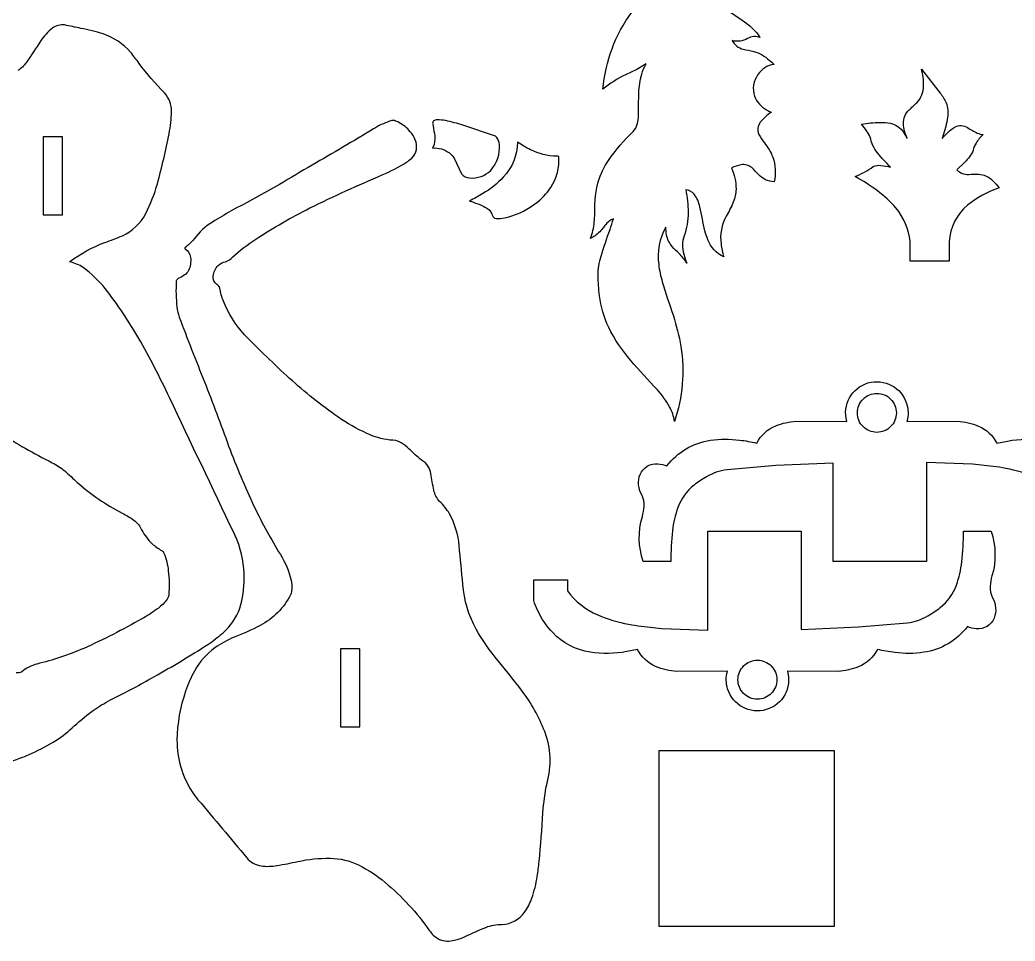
# Model space of a CAD drawing. Extents: x 18.1 to 81.3, y 11.9 to 64.7.
# Drawn here: x 42.56 to 55.32, y 12.71 to 24.52 of the extents above; entities that cross this region are included whole.
import ezdxf

# ---------------------------------------------------------------- set-up
doc = ezdxf.new("R2010")
doc.units = 0
doc.header["$MEASUREMENT"] = 0
doc.layers.get('0').update_dxf_attribs({"linetype": 'CONTINUOUS'})

msp = doc.modelspace()

# ---------------------------------------------------------------- linework, layer by layer
for points in [[(51.632, 24.643, -0.015351), (51.882, 24.472, -0.055443), (52.018, 24.341, -0.026995), (52.052, 24.292, 0.229102), (51.889, 24.28, -0.208807), (51.692, 24.255, 0.204628), (51.833, 24.143, -0.016988), (51.97, 24.116, -0.107431), (52.168, 24.004, -0.022475), (52.229, 23.949, 0.218712), (52.022, 23.818, 0.242792), (51.979, 23.541, 0.171211), (52.132, 23.368, 0.034263), (52.195, 23.336, 0.079498), (52.053, 23.207, 0.288426), (52.035, 23.052, 0.058521), (52.105, 22.945, -0.0702), (52.212, 22.761, -0.147236), (52.23, 22.443, -0.181166), (52.028, 22.537, 0.021509), (51.943, 22.626, 0.230598), (51.807, 22.662, 0.065123), (51.684, 22.622, -0.102302), (51.742, 22.352, -0.091665), (51.707, 22.184, -0.024357), (51.616, 22.003, 0.156722), (51.549, 21.647, 0.053485), (51.584, 21.483, -0.192414), (51.382, 21.701, -0.043722), (51.343, 21.818, -0.004509), (51.278, 22.125, 0.118447), (51.205, 22.284, 0.179303), (51.096, 22.343, -0.045794), (51.129, 22.051, -0.090782), (51.075, 21.751, 0.149509), (51.072, 21.517, 0.02609), (51.11, 21.401, 0.066918), (51.012, 21.526, -0.012755), (50.924, 21.614, -0.141985), (50.852, 21.765, -0.037855), (50.842, 21.864, 0.165969), (50.75, 21.383, 0.039609), (50.796, 21.164, 0.008308), (50.938, 20.727, -0.030814), (51.035, 20.335, -0.124766), (50.951, 19.373, 0.102562), (50.889, 19.561, 0.056957), (50.733, 19.777, -0.00545), (50.39, 20.157, -0.063267), (50.109, 20.579, -0.079245), (49.992, 20.985, -0.027955), (49.973, 21.243, -0.072759), (50.012, 21.491, -0.014972), (50.126, 21.833, 0.011768), (50.17, 21.97, 0.164845), (50.048, 21.865, -0.068298), (49.934, 21.751, -0.044943), (49.875, 21.718, 0.076702), (49.924, 21.928, 0.025079), (49.932, 22.144, -0.150388), (50.106, 22.717, -0.05506), (50.425, 23.09, 0.123663), (50.476, 23.184, 0.057019), (50.493, 23.299, -0.011127), (50.496, 23.583, -0.053994), (50.532, 23.823, -0.057119), (50.588, 23.956), (50.47, 23.885), (50.324, 23.817, 0.059006), (50.036, 23.63, -0.138745), (50.405, 24.617, 0.003131)], [(42.396, 15, 0.06409), (43.023, 15.285, 0.047462), (43.258, 15.47, -0.03057), (43.524, 15.686, -0.031108), (43.75, 15.818, 0.01828), (44.279, 16.101, 0.017587), (44.972, 16.516, 0.027584), (45.161, 16.66, 0.123049), (45.38, 16.978, 0.081136), (45.436, 17.362, 0.090106), (45.345, 17.853, 0.018928), (45.306, 17.941, -0.000508), (44.478, 19.681, 0.018697), (44.084, 20.438, 0.035354), (43.654, 21.076, 0.06546), (43.373, 21.345, 0.096465), (43.197, 21.419, -0.069768), (43.65, 21.667, 0.011863), (43.876, 21.753, 0.168714), (44.174, 22.038, 0.05114), (44.323, 22.419, 0.019508), (44.474, 23.061, 0.03904), (44.505, 23.345, 0.178461), (44.416, 23.584, -0.034466), (44.088, 23.962, 0.021976), (43.981, 24.104, 0.137779), (43.628, 24.339, 0.031604), (43.341, 24.41, 0.007114), (43.133, 24.455, 0.189702), (42.98, 24.415, 0.082574), (42.826, 24.247, -0.009721), (42.641, 23.971, -0.099403), (42.536, 23.871, -0.318601)], [(55.595, 18.651, 0.059209), (55.199, 18.771, 0.014857), (55.037, 18.797), (54.773, 18.824), (54.182, 18.845), (54.182, 17.58), (52.988, 17.58), (52.988, 18.839), (52.25, 18.807), (51.626, 18.754, 0.102498), (51.361, 18.662, 0.030753), (51.203, 18.558, 0.139466), (50.997, 18.27, 0.060508), (50.927, 17.974, 0.03116), (50.907, 17.58), (50.552, 17.58, -0.157017), (50.541, 18.153, 0.035516), (50.565, 18.284, 0.137176), (50.533, 18.433, -0.223614), (50.512, 18.694, -0.331307), (50.741, 18.829, -0.077138), (50.855, 18.803, -0.196321), (51.414, 19.131, -0.070369), (51.786, 19.134, -0.029269), (52.008, 19.095, -0.181597), (52.252, 19.318, -0.07802), (52.513, 19.376), (53.162, 19.374, -0.41005), (53.433, 19.866, -0.41005), (53.929, 19.601, -0.144558), (53.932, 19.374), (54.58, 19.376, -0.081978), (54.852, 19.314, -0.173701), (55.085, 19.095), (55.222, 19.122, -0.082916), (55.693, 19.13, -0.161544)], [(42.057, 19.496, 0.089508), (42.628, 19.029, 0.007521), (42.974, 18.844, -0.046189), (43.136, 18.739, -0.011503), (43.295, 18.592, 0.061887), (43.874, 18.197, -0.031072), (44.023, 18.108, -0.123828), (44.122, 17.983, 0.080541), (44.257, 17.804, 0.042401), (44.376, 17.72, -0.144644), (44.407, 17.685, -0.077141), (44.463, 17.457, -0.053762), (44.469, 17.15, -0.122103), (44.438, 17.079, -0.062569), (44.316, 16.965, -0.037214), (44.123, 16.842, -0.02424), (43.379, 16.464, -0.042548), (42.777, 16.264, 0.113695), (42.585, 16.163, -0.154666), (42.514, 16.152, 0.061744)]]:
    msp.add_lwpolyline(points, format="xyb")
for points in [[(54.472, 21.428), (53.972, 21.428), (53.972, 21.678, 0.155993), (53.79, 22.109, 0.059057), (53.555, 22.327, 0.034888), (53.267, 22.514, 0.064905), (53.5, 22.64, -0.160834), (53.6, 22.654, -0.027636), (53.722, 22.634, -0.027834), (53.556, 22.814, -0.052141), (53.493, 22.917, -0.010474), (53.46, 23.017, 0.056999), (53.416, 23.098, 0.025774), (53.351, 23.184, -0.033934), (53.584, 23.206, -0.043905), (53.72, 23.194, -0.197847), (53.891, 23.075, -0.035469), (53.934, 23, -0.078536), (53.888, 23.191, -0.213048), (53.96, 23.366, 0.006121), (54.059, 23.458, 0.193622), (54.146, 23.676, 0.070609), (54.119, 23.889), (54.36, 23.582, -0.051065), (54.434, 23.457, -0.140689), (54.454, 23.269, -0.030493), (54.43, 23.153), (54.386, 23.001, -0.078778), (54.544, 23.144, -0.283428), (54.71, 23.139, 0.038645), (54.835, 23.068, 0.063253), (54.908, 23.049, 0.062618), (54.818, 22.941, 0.068712), (54.781, 22.847, -0.078977), (54.735, 22.765, -0.028202), (54.674, 22.694), (54.573, 22.596, 0.204637), (54.724, 22.539, -0.025175), (54.849, 22.543, -0.177492), (55.03, 22.461, -0.048942), (55.115, 22.366, 0.092215), (54.708, 22.143, 0.199609), (54.472, 21.678)], [(47.362, 23.228, 0.134651), (47.3, 23.22, 0.055888), (47.094, 23.123, -0.007734), (46.308, 22.659, 0.003779), (45.888, 22.41, -0.002321), (45.271, 22.071, 0.009971), (45.029, 21.928, 0.094813), (44.794, 21.712, -0.062206), (44.675, 21.599, 0.416235), (44.678, 21.585, -0.231713), (44.749, 21.476, -0.140587), (44.722, 21.307, -0.115779), (44.672, 21.25, -0.039988), (44.6, 21.21, 0.162249), (44.569, 21.181, 0.104471), (44.565, 21.17, 0.039751), (44.574, 20.839, 0.049505), (44.604, 20.711, 0.008144), (44.928, 19.882, -0.005707), (45.237, 19.058, 0.017775), (45.566, 18.279, 0.027389), (45.901, 17.666, -0.081514), (46.037, 17.338, -0.076113), (46.046, 17.22, -0.052898), (46.033, 17.158, -0.158668), (45.641, 16.756, -0.028819), (45.307, 16.608, 0.048017), (45.06, 16.472, 0.110914), (44.799, 16.174, 0.052429), (44.686, 15.916, 0.081677), (44.575, 15.288, 0.143639), (44.769, 14.626, 0.028628), (44.844, 14.525, -0.002825), (45.469, 13.78, 0.185322), (45.655, 13.676, 0.073426), (45.857, 13.681, 0.014938), (46.122, 13.733, -0.057137), (46.537, 13.775, -0.107587), (46.903, 13.689, -0.056916), (47.244, 13.464, -0.066558), (47.813, 12.846, 0.112387), (47.92, 12.746, 0.182857), (48.109, 12.72, 0.072292), (48.271, 12.773, -0.014094), (48.533, 12.889, -0.099021), (48.743, 12.926, 0.227521), (49.031, 13.084, 0.073124), (49.123, 13.264, 0.049073), (49.193, 13.541, 0.014518), (49.217, 13.732, 0.010676), (49.267, 14.359, -0.035375), (49.319, 14.739, 0.162659), (49.289, 15.397, 0.071364), (48.992, 15.928, 0.014173), (48.692, 16.304, -0.039247), (48.41, 16.71, -0.109261), (48.241, 17.285, -0.002472), (48.193, 17.779, 0.103092), (48.067, 18.191, 0.071633), (47.942, 18.348, -0.12856), (47.867, 18.493, -0.012507), (47.831, 18.704, 0.088868), (47.797, 18.797, 0.135613), (47.711, 18.876, -0.02949), (47.549, 19.023, 0.055604), (47.45, 19.1, 0.142635), (47.302, 19.134, -0.076115), (47.008, 19.22, -0.046171), (46.639, 19.43, -0.034308), (46.019, 19.925, -0.01178), (45.439, 20.484, -0.088827), (45.171, 20.914, -0.053821), (45.124, 21.082, 0.220543), (45.087, 21.127, -0.271486), (45.04, 21.235, -0.178573), (45.101, 21.373, -0.118043), (45.196, 21.42, 0.114176), (45.289, 21.482, -0.041757), (45.584, 21.708, -0.029481), (46.28, 22.109, -0.015622), (47.207, 22.533, 0.042758), (47.516, 22.694, 0.03021), (47.585, 22.748, 0.309283), (47.629, 22.983, 0.097888), (47.564, 23.087, 0.092614), (47.421, 23.205, 0.049196)], [(47.849, 22.877, -0.183194), (48.069, 22.814, -0.084417), (48.127, 22.748), (48.223, 22.547, 0.212813), (48.326, 22.494, 0.215186), (48.598, 22.59, 0.196451), (48.71, 22.923, 0.13858), (48.674, 23.012, 0.05227), (48.656, 23.029), (48.241, 23.169, 0.026396), (48.018, 23.229, 0.046394), (47.909, 23.239, 0.126505), (47.864, 23.224, 0.260516), (47.853, 23.187, 0.030325), (47.877, 23.065, -0.120695), (47.87, 22.922, -0.059926)], [(48.323, 22.198, -0.051144), (48.532, 22.117, -0.180035), (48.611, 22.031, 0.282704), (48.666, 21.972, 0.088241), (48.879, 22.011, 0.096354), (49.225, 22.209, 0.052748), (49.368, 22.372, 0.170335), (49.469, 22.769, 0.064316), (49.444, 22.773, -0.12136), (49.108, 22.855, -0.032246), (48.94, 22.953, -0.190005), (48.758, 22.504, -0.073461), (48.496, 22.293, -0.021836)], [(53.297, 19.483, -0.414214), (53.547, 19.733, -0.414214), (53.797, 19.483, -0.414214), (53.547, 19.233, -0.414214)], [(52.575, 16.707), (53.313, 16.739), (53.937, 16.791, 0.102498), (54.202, 16.883, 0.030753), (54.36, 16.987, 0.139463), (54.567, 17.276, 0.060508), (54.636, 17.572, 0.03116), (54.656, 17.966), (55.011, 17.966, -0.157017), (55.022, 17.393, 0.035516), (54.998, 17.262, 0.137176), (55.031, 17.112, -0.223621), (55.051, 16.852, -0.331308), (54.822, 16.716, -0.077104), (54.708, 16.743, -0.196318), (54.149, 16.414, -0.070369), (53.778, 16.411, -0.029269), (53.555, 16.451, -0.181597), (53.311, 16.228, -0.07802), (53.05, 16.17), (52.401, 16.171, -0.410057), (52.13, 15.679, -0.410057), (51.634, 15.944, -0.144618), (51.631, 16.171), (50.983, 16.17, -0.081972), (50.711, 16.232, -0.1737), (50.478, 16.451), (50.341, 16.423, -0.082918), (49.87, 16.416, -0.161538), (49.391, 16.666, -0.087482), (49.198, 16.956, -0.023846), (49.149, 17.076), (49.149, 17.341), (49.58, 17.341), (49.58, 17.201, 0.131683), (49.969, 16.895, 0.059213), (50.364, 16.775, 0.01485), (50.526, 16.748), (50.79, 16.721), (51.381, 16.7), (51.381, 17.965), (52.575, 17.966)], [(52.266, 16.063, -0.414214), (52.016, 15.813, -0.414214), (51.766, 16.063, -0.414214), (52.016, 16.313, -0.414214)]]:
    msp.add_lwpolyline(points, format="xyb", close=True)
for points in [[(43.108, 23.019), (42.858, 23.019), (42.858, 22.019), (43.108, 22.019)], [(46.67, 15.458), (46.92, 15.458), (46.92, 16.458), (46.67, 16.458)], [(53.002, 15.152), (50.752, 15.152), (50.752, 12.902), (53.002, 12.902)]]:
    msp.add_lwpolyline(points, close=True)

doc.saveas('drawing.dxf')
